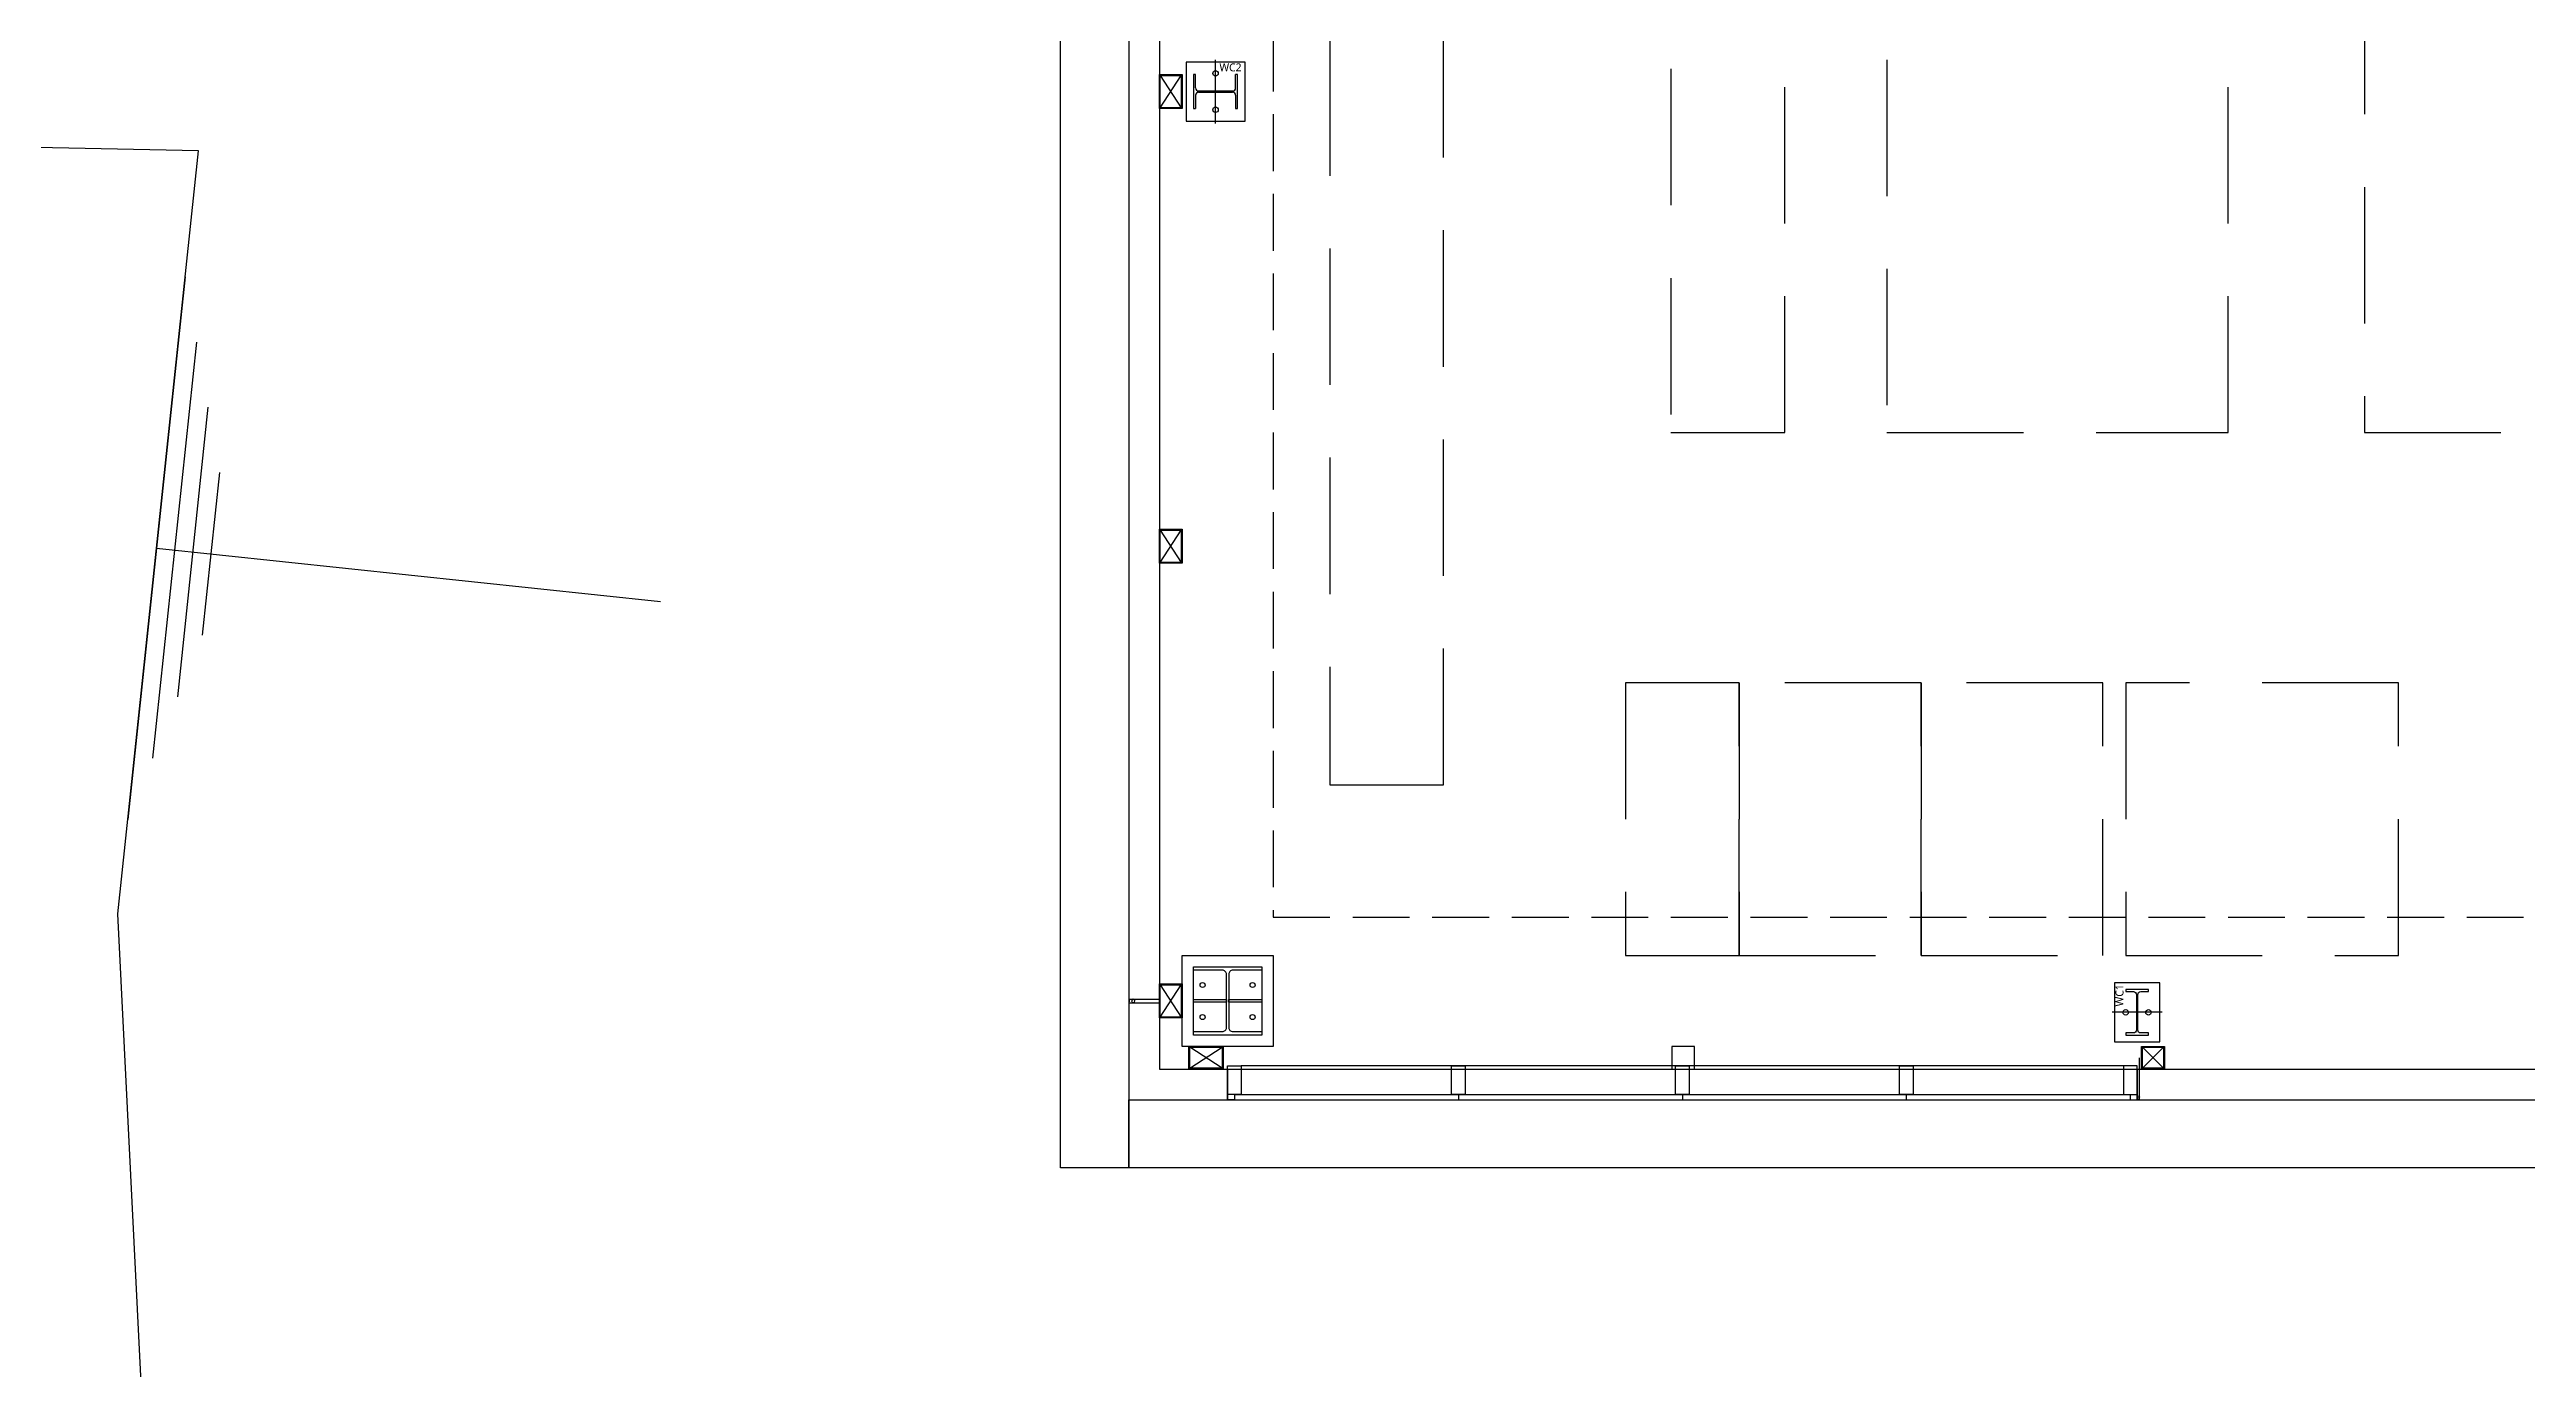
# Model space of a CAD drawing. Header units: millimetres. Extents: x 0 to 168200, y 0 to 118800.
# Drawn here: x 36319 to 47212, y 41283 to 47085 of the extents above; entities that cross this region are included whole.
import ezdxf

# ---------------------------------------------------------------- set-up
doc = ezdxf.new("R2010")
doc.units = ezdxf.units.MM
doc.header["$LTSCALE"] = 200
for name, pattern in [('CEN-GAUN', [32.2, 30, -1, 0.2, -1]), ('DASH', [0.35, 0.25, -0.1]), ('HID', [2.3, 1.5, -0.8])]:
    doc.linetypes.add(name, pattern=pattern)
for name, color, linetype in [('AA-WAXM-FRAM', 7, 'Continuous'), ('BACK', 8, 'Continuous'), ('CEN', 1, 'CEN-GAUN'), ('ELE-6', 6, 'Continuous'), ('ELE-8', 8, 'Continuous'), ('HAT', 8, 'Continuous'), ('메탈판넬-2', 8, 'Continuous')]:
    doc.layers.add(name, color=color, linetype=linetype)
doc.styles.add('스타일1', font='')
doc.styles.get('스타일1').set_extended_font_data('Malgun Gothic')

# ---------------------------------------------------------------- blocks, each defined once
blk = doc.blocks.new('SQ-PIPE-100X100X4.5T')
at = {"layer": 'BACK'}
for p, q in [((-89, 8), (46, 8)), ((-89, -8), (46, -8))]:
    blk.add_line(p, q, dxfattribs=at)
blk.add_circle((-69, 0), 7.5, dxfattribs=at)
blk.add_arc((-102, 0), 15.1, 330.1372, 29.8628, dxfattribs=at)
blk = doc.blocks.new('SQ-PIPE-100X100X4.5TD')
at = {"layer": 'ELE-6'}
for p, q in [((-10, 135), (-10, 0)), ((0, 135), (0, 0))]:
    blk.add_line(p, q, dxfattribs=at)
at = {"layer": 'HAT'}
blk.add_circle((-5, 122), 5, dxfattribs=at)
blk.add_arc((-5, 144), 10, 240.1368, 299.8632, dxfattribs=at)
blk = doc.blocks.new('SQ-PIPE-100X100X4.5TS')
at = {"layer": 'BACK'}
for p, q in [((-71, 4), (71, 96)), ((71, 4), (-71, 96))]:
    blk.add_line(p, q, dxfattribs=at)
for points in [[(75, 0), (75, 100), (-75, 100), (-75, 0)], [(71, 4), (71, 96), (-71, 96), (-71, 4)]]:
    blk.add_lwpolyline(points, close=True, dxfattribs=at)
blk = doc.blocks.new('SQ-PIPE-100X100X4.5TP')
at = {"layer": 'BACK'}
for p, q in [((-96, 96), (-4, 4)), ((-4, 96), (-96, 4))]:
    blk.add_line(p, q, dxfattribs=at)
for points in [[(0, 100), (0, 0), (-100, 0), (-100, 100)], [(-4, 96), (-4, 4), (-96, 4), (-96, 96)]]:
    blk.add_lwpolyline(points, close=True, dxfattribs=at)
blk = doc.blocks.new('X-PIPE-1PL')
at = {"layer": 'ELE-8'}
blk.add_lwpolyline([(1953, -43300), (2053, -43300), (2053, -43200), (1953, -43200)], close=True, dxfattribs=at)
blk.add_blockref('SQ-PIPE-100X100X4.5TP', (4120, -43300))
at = {"rotation": 180}
blk.add_blockref('SQ-PIPE-100X100X4.5TD', (4000, -43300), dxfattribs=at)
at = {"layer": 'AA-WAXM-FRAM', "xscale": -1, "rotation": 180}
blk.add_blockref('SQ-PIPE-100X100X4.5T', (-346, -43000), dxfattribs=at)
at = {"layer": '메탈판넬-2', "xscale": -1, "rotation": 270}
for p in [(-300, -39000), (-300, -41000), (-300, -43000)]:
    blk.add_blockref('SQ-PIPE-100X100X4.5TS', p, dxfattribs=at)
at = {"layer": '메탈판넬-2', "xscale": -1}
blk.add_blockref('SQ-PIPE-100X100X4.5TS', (-95, -43300), dxfattribs=at)
blk = doc.blocks.new('1층 창문-1')
at = {"layer": 'BACK'}
for p, q in [((41500, 42615), (41560, 42615)), ((41500, 42465), (41500, 42615)), ((41560, 42615), (41560, 42489)), ((45440, 42615), (45440, 42489)), ((45500, 42615), (45440, 42615)), ((45500, 42465), (45500, 42615)), ((41560, 42489), (41500, 42489)), ((41530, 42489), (41530, 42465)), ((42515, 42488), (42515, 42464)), ((43500, 42488), (43500, 42464)), ((44485, 42488), (44485, 42464)), ((45440, 42489), (45500, 42489)), ((45470, 42489), (45470, 42465)), ((41530, 42465), (41500, 42465)), ((45470, 42465), (45500, 42465))]:
    blk.add_line(p, q, dxfattribs=at)
at = {"layer": 'BACK', "linetype": 'Continuous'}
blk.add_line((45500, 42615), (41560, 42615), dxfattribs=at)
at = {"layer": 'BACK', "linetype": 'Continuous', "ltscale": 2}
for p, q in [((41530, 42489), (45500, 42489)), ((41530, 42465), (45470, 42465))]:
    blk.add_line(p, q, dxfattribs=at)
at = {"layer": 'BACK'}
for points in [[(42485, 42614), (42545, 42614), (42545, 42488), (42485, 42488)], [(43470, 42614), (43530, 42614), (43530, 42488), (43470, 42488)], [(44455, 42614), (44515, 42614), (44515, 42488), (44455, 42488)]]:
    blk.add_lwpolyline(points, close=True, dxfattribs=at)
blk = doc.blocks.new('*U220')
for p, q in [((59, 185), (0, 185)), ((72, 172), (72, 22)), ((78, 172), (78, 22)), ((91, 185), (150, 185)), ((59, 9), (0, 9)), ((91, 9), (150, 9))]:
    blk.add_line(p, q)
for points in [[(150, 185), (150, 194), (0, 194), (0, 185)], [(0, 9), (0, 0), (150, 0), (150, 9)]]:
    blk.add_lwpolyline(points)
for centre, start, end in [((59, 172), 0, 90), ((91, 172), 90, 180), ((59, 22), 270, 0), ((91, 22), 180, 270)]:
    blk.add_arc(centre, 13, start, end)
blk = doc.blocks.new('x-stu-1Fcol')
at = {"layer": 'BACK'}
for p, q in [((-53, -39140), (-53, -38860)), ((4110, -43050), (3890, -43050))]:
    blk.add_line(p, q, dxfattribs=at)
for points in [[(77, -39130), (77, -38870), (-183, -38870), (-183, -39130)], [(-200, -42800), (200, -42800), (200, -43200), (-200, -43200)], [(-150, -42850), (150, -42850), (150, -43150), (-150, -43150)], [(4100, -42920), (3900, -42920), (3900, -43180), (4100, -43180)], [(-150, -42994), (-5, -42994), (-5, -43006), (-150, -43006)], [(5, -42994), (150, -42994), (150, -43006), (5, -43006)]]:
    blk.add_lwpolyline(points, close=True, dxfattribs=at)
for points in [[(-150, -43150), (-150, -43135), (-23, -43135, 0.414214), (-5, -43117), (-5, -42883, 0.414214), (-23, -42865), (-150, -42865), (-150, -42850), (150, -42850), (150, -42865), (23, -42865, 0.414214), (5, -42883), (5, -43117, 0.414214), (23, -43135), (150, -43135), (150, -43150)], [(4050, -43150), (4050, -43141), (4016, -43141, -0.414214), (4003, -43128), (4003, -42972, -0.414214), (4016, -42959), (4050, -42959), (4050, -42950), (3950, -42950), (3950, -42959), (3984, -42959, -0.414214), (3997, -42972), (3997, -43128, -0.414214), (3984, -43141), (3950, -43141), (3950, -43150)]]:
    blk.add_lwpolyline(points, format="xyb", close=True, dxfattribs=at)
for centre, radius in [((-53, -38920), 12), ((-53, -39080), 12), ((-110, -42930), 11), ((110, -42930), 11), ((-110, -43071), 11), ((110, -43071), 11), ((3950, -43050), 12), ((4050, -43050), 12)]:
    blk.add_circle(centre, radius, dxfattribs=at)
at = {"layer": 'BACK', "rotation": 89.99999999999997}
blk.add_blockref('*U220', (44, -39075), dxfattribs=at)
at = {"layer": 'BACK', "style": '스타일1'}
blk.add_text('WC2', height=35, dxfattribs=at).set_placement((-36, -38911))
blk.add_text('WC1', height=35, rotation=90, dxfattribs=at).set_placement((3940, -43024))
blk = doc.blocks.new('지상1층 장비')
at = {"layer": 'BACK', "linetype": 'HID', "ltscale": 2}
for points in [[(44400, 45400), (45900, 45400), (45900, 54400), (44400, 54400)], [(43450, 51600), (43450, 45400), (43950, 45400), (43950, 51600)], [(41950, 48050), (41950, 43850), (42450, 43850), (42450, 48050)], [(46500, 45400), (53500, 45400), (53500, 47400), (46500, 47400)], [(43250, 44300), (43250, 43100), (43750, 43100), (43750, 44300)], [(43750, 44300), (43750, 43100), (44550, 43100), (44550, 44300)], [(44550, 44300), (44550, 43100), (45350, 43100), (45350, 44300)], [(45450, 44300), (45450, 43100), (46650, 43100), (46650, 44300)]]:
    blk.add_lwpolyline(points, close=True, dxfattribs=at)

msp = doc.modelspace()

# ---------------------------------------------------------------- linework, layer by layer
at = {"layer": 'BACK'}
for p, q in [((41065, 60150), (41065, 42465)), ((41200, 60150), (41200, 42600)), ((36915, 46084.9), (36663, 43698.2)), ((36965.2, 45798.1), (36772, 43968.2)), ((37015.3, 45511.2), (36880.9, 44238.3)), ((37015.3, 45511.2), (36880.9, 44238.3)), ((37065.5, 45224.4), (36989.9, 44508.3)), ((36789, 44891.5), (39006.4, 44657.4)), ((41200, 42600), (41500, 42600)), ((41500, 42600), (41500, 42465)), ((45500, 42600), (48900, 42600)), ((45500, 42600), (45500, 42465)), ((45510, 42600), (45510, 42650)), ((41065, 42465), (41500, 42465)), ((45500, 42465), (48900, 42465))]:
    msp.add_line(p, q, dxfattribs=at)
for points in [[(57800, 86200), (41200, 86200), (41200, 42600), (48610, 42600)], [(36776.9, 40100.4), (36619.2, 43282.8), (36973.6, 46639.5), (29985.1, 46782.5), (22902.8, 46945.8), (13853, 47343.5), (11592.7, 48136), (11608.4, 49660.6)]]:
    msp.add_lwpolyline(points, dxfattribs=at)
for points in [[(41065, 69400), (41065, 42165.2), (40765, 42165.2), (40765, 69400)], [(41065, 42465.2), (48900, 42465.2), (48900, 42165.2), (41065, 42165.2)]]:
    msp.add_lwpolyline(points, close=True, dxfattribs=at)
at = {"layer": 'BACK', "linetype": 'DASH', "ltscale": 5}
msp.add_lwpolyline([(58193.9, 55900), (41700, 55900), (41700, 43269), (58193.9, 43269)], close=True, dxfattribs=at)
at = {"layer": 'CEN', "linetype": 'HID', "ltscale": 3}
msp.add_circle((53992.6, 56415), 25000, dxfattribs=at)

# ---------------------------------------------------------------- block references
at = {"layer": 'BACK'}
for name, p in [('1층 창문-1', (0, 0)), ('X-PIPE-1PL', (41500, 85900)), ('x-stu-1Fcol', (41500, 85900)), ('지상1층 장비', (0, 0))]:
    msp.add_blockref(name, p, dxfattribs=at)

doc.saveas('drawing.dxf')
